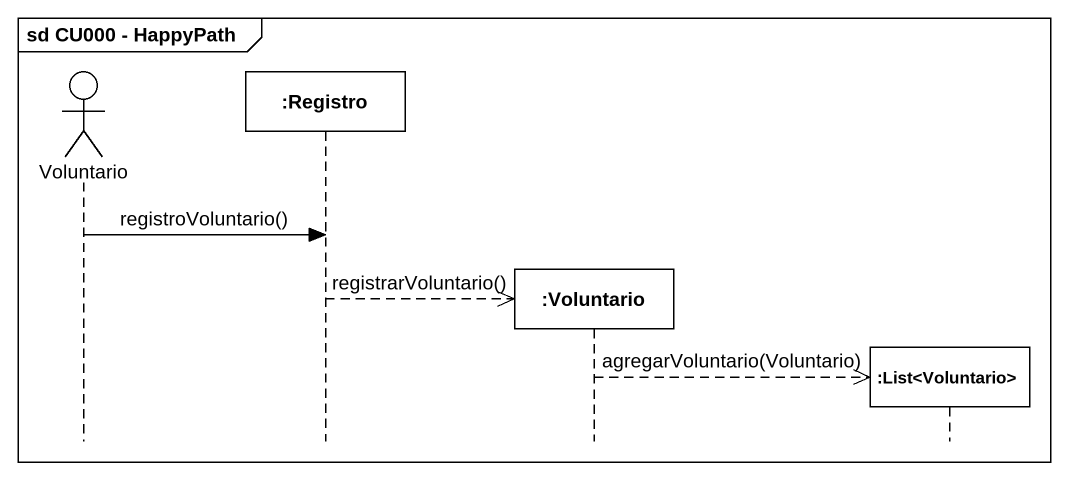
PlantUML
@startuml
mainframe sd CU000 - HappyPath
hide footbox
actor Voluntario
participant ":Registro" as Registro
participant ":Voluntario" as Voluntario_2
participant ":List<Voluntario>" as List_Voluntario

Voluntario -> Registro : registroVoluntario()
Registro -->> Voluntario_2 ** : registrarVoluntario()
Voluntario_2 -->> List_Voluntario ** : agregarVoluntario(Voluntario)
@enduml
